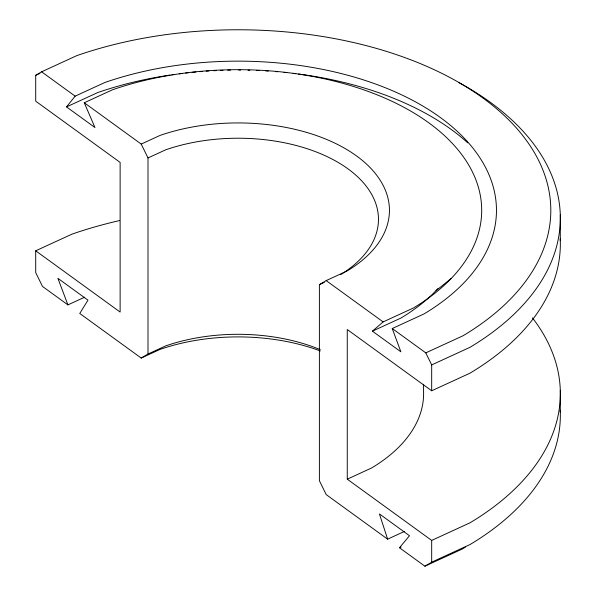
<?xml version="1.0" encoding="UTF-8"?>
<svg xmlns="http://www.w3.org/2000/svg" width="596" height="596" viewBox="0 0 596 596"><rect width="100%" height="100%" fill="white"/><g stroke="black" fill="none" stroke-linecap="round" stroke-linejoin="round"><path stroke-width="0.89" d="M66.521 106.907L75.148 96.15L104.911 82.472A258.403 149.186 0 0 1 440.243 117.434A258.403 149.186 0 0 1 423.972 313.95L392.243 328.53L400.87 351.804L372.411 331.16L383.124 321.915L413.348 308.028A243.645 140.663 0 0 0 428.688 122.746A243.645 140.663 0 0 0 112.517 89.78L84.267 102.758L94.98 127.551L66.521 106.907L97.707 92.574A272.379 157.262 0 0 1 170.091 75.066M465.409 547.091A311.306 179.731 0 0 1 462.034 549.139L424.903 566.2L399.469 547.746L409.497 535.737L379.421 513.923L387.631 539.164L404.371 531.468M435.989 290.669L451.172 278.503M119.491 220.587A322.294 186.071 0 0 0 71.989 234.139L35.708 250.812L120.124 312.051L120.124 162.41L35.708 101.171L35.708 75.305L41.601 71.811L76.906 55.584A312.751 180.566 0 0 1 482.767 97.9A312.751 180.566 0 0 1 463.077 335.742L425.79 352.869L392.243 328.53M84.654 297.195L67.922 304.884L57.894 278.325L87.97 300.146L79.76 313.474L141.215 358.054L147.994 354.024L165.703 345.889A140.41 81.063 0 0 1 320.261 349.651M387.631 539.164L326.176 494.576L319.396 480.711L319.396 284.627L326.176 280.597L346.976 271.038A151.399 87.411 0 0 0 356.512 155.906A151.399 87.411 0 0 0 160.041 135.426L141.215 144.076L84.267 102.758M424.903 566.2L431.683 562.17L469.939 544.595A322.294 186.071 0 0 0 560.225 410.286M35.708 75.305L39.925 73.368M147.994 354.024L147.994 157.947L165.703 149.812A140.41 81.063 0 0 1 347.155 168.258A140.41 81.063 0 0 1 340.748 274.57M141.215 358.054L160.041 349.405A151.399 87.411 0 0 1 320.328 350.94M319.396 284.627L324.313 282.37M372.411 331.16L400.862 318.085A226.286 130.643 0 0 0 437.986 288.538M560.225 238.899A322.294 186.071 0 0 1 469.939 373.2L431.683 390.775L431.683 364.916L469.939 347.334A322.294 186.071 0 0 0 458.816 82.546M431.683 390.775L347.267 329.536L347.267 479.177L371.554 468.009A185.557 107.131 0 0 0 423.577 391.721L423.577 384.286M399.469 547.746L401.153 546.972M347.267 479.177L431.683 540.416L469.939 522.841A322.294 186.071 0 0 0 532.444 317.884M41.601 71.811L75.148 96.15M326.176 280.597L383.124 321.915M67.922 304.884L42.487 286.43L35.708 272.566L35.708 250.812M425.79 352.869L431.683 364.916M141.215 144.076L147.994 157.947M560.292 214.821L560.292 240.68M560.292 390.32L560.292 412.074M431.683 540.416L431.683 562.17M171.901 74.805A272.379 157.262 0 0 1 174.628 74.418M179.202 73.807A272.379 157.262 0 0 1 181.959 73.464M185.647 73.032A272.379 157.262 0 0 1 188.425 72.727M192.135 72.347A272.379 157.262 0 0 1 195.86 71.997M199.593 71.669A272.379 157.262 0 0 1 202.394 71.453M206.141 71.177A272.379 157.262 0 0 1 208.95 70.998M213.636 70.73A272.379 157.262 0 0 1 216.445 70.589M220.185 70.432A272.379 157.262 0 0 1 222.993 70.335M227.657 70.209A272.379 157.262 0 0 1 230.443 70.157M238.743 70.097A272.379 157.262 0 0 1 240.583 70.105M247.966 70.201A272.379 157.262 0 0 1 249.821 70.246M256.31 70.447A272.379 157.262 0 0 1 259.089 70.566M265.578 70.902A272.379 157.262 0 0 1 268.356 71.073M275.747 71.609A272.379 157.262 0 0 1 277.594 71.766M284.016 72.354A272.379 157.262 0 0 1 286.758 72.63M293.12 73.345A272.379 157.262 0 0 1 295.832 73.673M298.529 74.023A272.379 157.262 0 0 1 467.711 142.802"/></g></svg>
